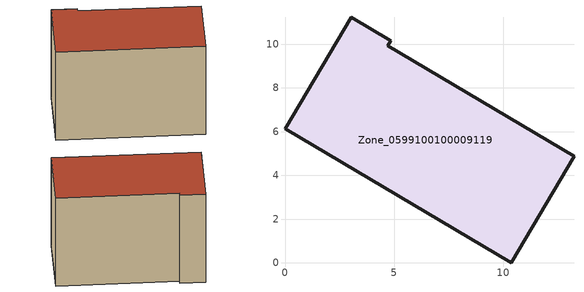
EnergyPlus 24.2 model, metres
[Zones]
Zone_0599100100009119
 floor ground (C_G): 3.02,11.24 4.83,10.17 4.7,9.93 13.23,4.88 10.36,0 0,6.12 z1.68
 wall outside (C_F): 4.83,10.17 3.02,11.24 0,6.12 10.36,0 13.23,4.88 4.7,9.93 4.83,10.17 z1.68:10.26
 roof outside (C_R): 10.36,0 13.23,4.88 4.7,9.93 4.83,10.17 3.02,11.24 0,6.12 z10.26
[BUILDING]
Pand.0599100100009119: North Axis=0; Terrain=City; Loads Convergence Tolerance Value=0.04; Temperature Convergence Tolerance Value=0.4; Solar Distribution=FullExterior; Maximum Number of Warmup Days=25; Minimum Number of Warmup Days=1
[Site:Location]
Rotterdam.The.Hague.AP_ZH_NLD Design_Conditions: Latitude=51.96; Longitude=4.45; Time Zone=1; Elevation=-4.5
[SITE:GROUNDTEMPERATURE:BUILDINGSURFACE]
18, 18, 18, 18, 18, 18, 18, 18, 18, 18, 18, 18
[MATERIAL] Thermal Absorptance=0.9; Solar Absorptance=0.7; Visible Absorptance=0.7
Name | Roughness | Thickness | Conductivity | Density | Specific Heat
G.TC.2015-2018 | MediumSmooth | 0.15 | 0.0428571 | 540 | 1210
F.TC.2015-2018 | Rough | 0.3 | 0.0666667 | 1920 | 840
R.TC.2015-2018 | MediumRough | 0.2 | 0.0333333 | 1500 | 1000
[CONSTRUCTION]
C_G: G.TC.2015-2018
C_F: F.TC.2015-2018
C_R: R.TC.2015-2018
[ZONE]
Zone_0599100100009119: Type=1; Multiplier=1; Ceiling Height=Autocalculate; Volume=Autocalculate; Floor Area=autocalculate; Part of Total Floor Area=Yes
[ZONEINFILTRATION:DESIGNFLOWRATE]
Infil_Zone_0599100100009119: Zone or ZoneList or Space or SpaceList=Zone_0599100100009119; Schedule=AlwaysOn; Design Flow Rate Calculation Method=Flow/Area; Flow Rate per Floor Area=0.0015; Constant Term Coefficient=1; Temperature Term Coefficient=0; Velocity Term Coefficient=0; Velocity Squared Term Coefficient=0
[HVACTEMPLATE:ZONE:IDEALLOADSAIRSYSTEM]
Zone_0599100100009119: Maximum Heating Supply Air Temperature=50; Minimum Cooling Supply Air Temperature=13; Maximum Heating Supply Air Humidity Ratio=0.0156; Minimum Cooling Supply Air Humidity Ratio=0.0077; Heating Limit=NoLimit; Cooling Limit=NoLimit; Dehumidification Control Type=ConstantSensibleHeatRatio; Cooling Sensible Heat Ratio=0.7; Dehumidification Setpoint=60; Humidification Control Type=None; Humidification Setpoint=30; Outdoor Air Method=None; Outdoor Air Flow Rate per Person=0.00944; Outdoor Air Flow Rate per Zone Floor Area=0; Outdoor Air Flow Rate per Zone=0; Demand Controlled Ventilation Type=None; Outdoor Air Economizer Type=NoEconomizer; Heat Recovery Type=None; Sensible Heat Recovery Effectiveness=0.7; Latent Heat Recovery Effectiveness=0.65
[ZONECONTROL:THERMOSTAT]
ThermostatControl_Zone_0599100100009119: Zone or ZoneList=Zone_0599100100009119; Control Type Schedule=DualSetpointControlType; Control 1=Thermostat_Zone_0599100100009119; Temperature Difference Between Cutout And Setpoint=0
[THERMOSTATSETPOINT:DUALSETPOINT]
Thermostat_Zone_0599100100009119: Heating Setpoint Temperature Schedule=HeatingSetpoint_Zone_0599100100009119; Cooling Setpoint Temperature Schedule=CoolingSetpoint_Zone_0599100100009119
[SCHEDULE:COMPACT]
HeatingSetpoint_Zone_0599100100009119: Through: 12/31, For: AllDays, Until: 24:00, 21
CoolingSetpoint_Zone_0599100100009119: Through: 12/31, For: AllDays, Until: 24:00, 24
DualSetpointControlType: Through: 12/31, For: AllDays, Until: 24:00, 4
AlwaysOn: Through: 12/31, For: AllDays, Until: 24:00, 1
